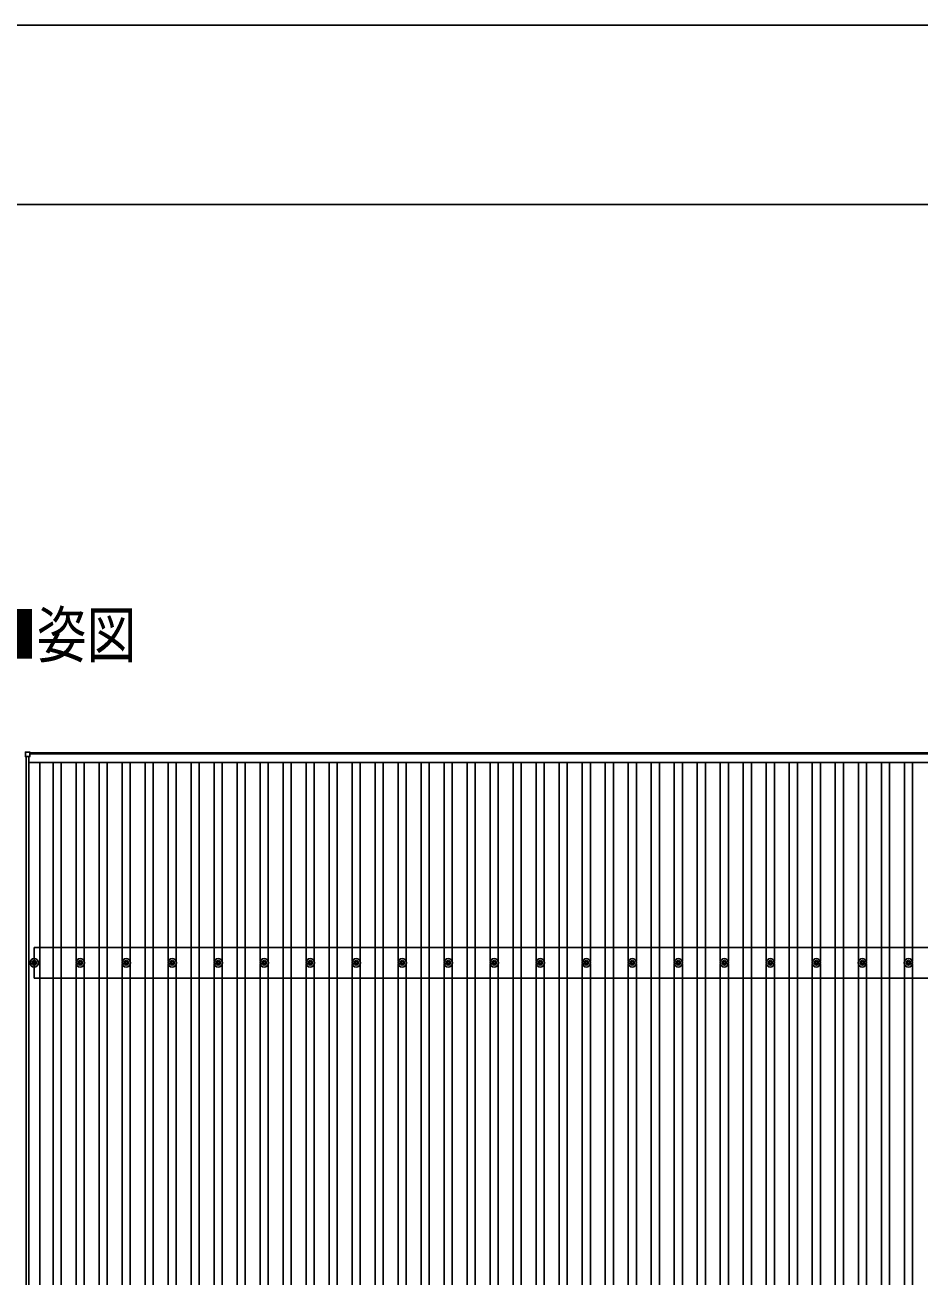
# Model space of a CAD drawing. Units: millimetres, scale not verified. Extents: x -16820 to 16820, y -11880 to 11880.
# Drawn here: x -12947 to -9057, y 6438 to 11880 of the extents above; entities that cross this region are included whole.
import ezdxf
from ezdxf.enums import TextEntityAlignment as Align

# ---------------------------------------------------------------- set-up
doc = ezdxf.new("R2010")
doc.units = ezdxf.units.MM
doc.header["$LTSCALE"] = 50
for name, color, linetype in [('0-2_USER1', 3, 'Continuous'), ('0-4_YKK_13', 4, 'Continuous'), ('0-5_YKK_A1', 4, 'Continuous'), ('0-7_YKK_ZWAK', 7, 'Continuous')]:
    doc.layers.add(name, color=color, linetype=linetype)
doc.styles.add('ＭＳ ゴシック', font='')
doc.styles.get('ＭＳ ゴシック').set_extended_font_data('MS Gothic')

msp = doc.modelspace()

# ---------------------------------------------------------------- linework, layer by layer
at = {"layer": '0-4_YKK_13'}
for p, q in [((-12945.22, 8700.59), (-12945.22, 8718.59)), ((-12944.22, 8719.59), (-12926.22, 8719.59)), ((-12925.22, 8718.59), (-12925.22, 8700.59)), ((-12926.22, 8699.59), (-12944.22, 8699.59)), ((-12916.92, 7804.89), (-12912.5, 7804.89)), ((-12916.92, 7804.89), (-12912.5, 7804.89)), ((-12916.92, 7801.39), (-12912.5, 7801.39)), ((-12916.92, 7801.39), (-12912.5, 7801.39)), ((-12908.67, 7813.14), (-12908.67, 7808.72)), ((-12908.67, 7813.14), (-12908.67, 7808.72)), ((-12908.67, 7797.56), (-12908.67, 7793.14)), ((-12908.67, 7797.56), (-12908.67, 7793.14)), ((-12905.17, 7813.14), (-12905.17, 7808.72)), ((-12905.17, 7813.14), (-12905.17, 7808.72)), ((-12905.17, 7797.56), (-12905.17, 7793.14)), ((-12905.17, 7797.56), (-12905.17, 7793.14)), ((-12901.34, 7804.89), (-12896.92, 7804.89)), ((-12901.34, 7804.89), (-12896.92, 7804.89)), ((-12901.34, 7801.39), (-12896.92, 7801.39)), ((-12901.34, 7801.39), (-12896.92, 7801.39)), ((-12716.92, 7804.89), (-12712.5, 7804.89)), ((-12716.92, 7801.39), (-12712.5, 7801.39)), ((-12708.67, 7813.14), (-12708.67, 7808.72)), ((-12708.67, 7797.56), (-12708.67, 7793.14)), ((-12705.17, 7813.14), (-12705.17, 7808.72)), ((-12705.17, 7797.56), (-12705.17, 7793.14)), ((-12701.34, 7804.89), (-12696.92, 7804.89)), ((-12701.34, 7801.39), (-12696.92, 7801.39)), ((-12516.92, 7804.89), (-12512.51, 7804.89)), ((-12516.92, 7801.39), (-12512.51, 7801.39)), ((-12508.67, 7813.14), (-12508.67, 7808.72)), ((-12508.67, 7797.56), (-12508.67, 7793.14)), ((-12505.17, 7813.14), (-12505.17, 7808.72)), ((-12505.17, 7797.56), (-12505.17, 7793.14)), ((-12501.34, 7804.89), (-12496.93, 7804.89)), ((-12501.34, 7801.39), (-12496.93, 7801.39)), ((-12316.92, 7804.89), (-12312.51, 7804.89)), ((-12316.92, 7801.39), (-12312.51, 7801.39)), ((-12308.67, 7813.14), (-12308.67, 7808.72)), ((-12308.67, 7797.56), (-12308.67, 7793.14)), ((-12305.17, 7813.14), (-12305.17, 7808.72)), ((-12305.17, 7797.56), (-12305.17, 7793.14)), ((-12301.34, 7804.89), (-12296.93, 7804.89)), ((-12301.34, 7801.39), (-12296.93, 7801.39)), ((-12116.92, 7804.89), (-12112.51, 7804.89)), ((-12116.92, 7801.39), (-12112.51, 7801.39)), ((-12108.67, 7813.14), (-12108.67, 7808.72)), ((-12108.67, 7797.56), (-12108.67, 7793.14)), ((-12105.17, 7813.14), (-12105.17, 7808.72)), ((-12105.17, 7797.56), (-12105.17, 7793.14)), ((-12101.34, 7804.89), (-12096.93, 7804.89)), ((-12101.34, 7801.39), (-12096.93, 7801.39)), ((-11916.92, 7804.89), (-11912.51, 7804.89)), ((-11916.92, 7801.39), (-11912.51, 7801.39)), ((-11908.67, 7813.14), (-11908.67, 7808.72)), ((-11908.67, 7797.56), (-11908.67, 7793.14)), ((-11905.17, 7813.14), (-11905.17, 7808.72)), ((-11905.17, 7797.56), (-11905.17, 7793.14)), ((-11901.34, 7804.89), (-11896.93, 7804.89)), ((-11901.34, 7801.39), (-11896.93, 7801.39)), ((-11716.92, 7804.89), (-11712.51, 7804.89)), ((-11716.92, 7801.39), (-11712.51, 7801.39)), ((-11708.67, 7813.14), (-11708.67, 7808.72)), ((-11708.67, 7797.56), (-11708.67, 7793.14)), ((-11705.17, 7813.14), (-11705.17, 7808.72)), ((-11705.17, 7797.56), (-11705.17, 7793.14)), ((-11701.34, 7804.89), (-11696.93, 7804.89)), ((-11701.34, 7801.39), (-11696.93, 7801.39)), ((-11516.92, 7804.89), (-11512.51, 7804.89)), ((-11516.92, 7801.39), (-11512.51, 7801.39)), ((-11508.67, 7813.14), (-11508.67, 7808.72)), ((-11508.67, 7797.56), (-11508.67, 7793.14)), ((-11505.17, 7813.14), (-11505.17, 7808.72)), ((-11505.17, 7797.56), (-11505.17, 7793.14)), ((-11501.34, 7804.89), (-11496.93, 7804.89)), ((-11501.34, 7801.39), (-11496.93, 7801.39)), ((-11316.92, 7804.89), (-11312.51, 7804.89)), ((-11316.92, 7801.39), (-11312.51, 7801.39)), ((-11308.67, 7813.14), (-11308.67, 7808.72)), ((-11308.67, 7797.56), (-11308.67, 7793.14)), ((-11305.17, 7813.14), (-11305.17, 7808.72)), ((-11305.17, 7797.56), (-11305.17, 7793.14)), ((-11301.34, 7804.89), (-11296.93, 7804.89)), ((-11301.34, 7801.39), (-11296.93, 7801.39)), ((-11116.92, 7804.89), (-11112.51, 7804.89)), ((-11116.92, 7801.39), (-11112.51, 7801.39)), ((-11108.67, 7813.14), (-11108.67, 7808.72)), ((-11108.67, 7797.56), (-11108.67, 7793.14)), ((-11105.17, 7813.14), (-11105.17, 7808.72)), ((-11105.17, 7797.56), (-11105.17, 7793.14)), ((-11101.34, 7804.89), (-11096.93, 7804.89)), ((-11101.34, 7801.39), (-11096.93, 7801.39)), ((-10916.92, 7804.89), (-10912.51, 7804.89)), ((-10916.92, 7801.39), (-10912.51, 7801.39)), ((-10908.67, 7813.14), (-10908.67, 7808.72)), ((-10908.67, 7797.56), (-10908.67, 7793.14)), ((-10905.17, 7813.14), (-10905.17, 7808.72)), ((-10905.17, 7797.56), (-10905.17, 7793.14)), ((-10901.34, 7804.89), (-10896.93, 7804.89)), ((-10901.34, 7801.39), (-10896.93, 7801.39)), ((-10716.92, 7804.89), (-10712.51, 7804.89)), ((-10716.92, 7801.39), (-10712.51, 7801.39)), ((-10708.67, 7813.14), (-10708.67, 7808.72)), ((-10708.67, 7797.56), (-10708.67, 7793.14)), ((-10705.17, 7813.14), (-10705.17, 7808.72)), ((-10705.17, 7797.56), (-10705.17, 7793.14)), ((-10701.34, 7804.89), (-10696.93, 7804.89)), ((-10701.34, 7801.39), (-10696.93, 7801.39)), ((-10516.92, 7804.89), (-10512.51, 7804.89)), ((-10516.92, 7801.39), (-10512.51, 7801.39)), ((-10508.67, 7813.14), (-10508.67, 7808.72)), ((-10508.67, 7797.56), (-10508.67, 7793.14)), ((-10505.17, 7813.14), (-10505.17, 7808.72)), ((-10505.17, 7797.56), (-10505.17, 7793.14)), ((-10501.34, 7804.89), (-10496.93, 7804.89)), ((-10501.34, 7801.39), (-10496.93, 7801.39)), ((-10316.92, 7804.89), (-10312.51, 7804.89)), ((-10316.92, 7801.39), (-10312.51, 7801.39)), ((-10308.67, 7813.14), (-10308.67, 7808.72)), ((-10308.67, 7797.56), (-10308.67, 7793.14)), ((-10305.17, 7813.14), (-10305.17, 7808.72)), ((-10305.17, 7797.56), (-10305.17, 7793.14)), ((-10301.34, 7804.89), (-10296.93, 7804.89)), ((-10301.34, 7801.39), (-10296.93, 7801.39)), ((-10116.92, 7804.89), (-10112.51, 7804.89)), ((-10116.92, 7801.39), (-10112.51, 7801.39)), ((-10108.67, 7813.14), (-10108.67, 7808.72)), ((-10108.67, 7797.56), (-10108.67, 7793.14)), ((-10105.17, 7813.14), (-10105.17, 7808.72)), ((-10105.17, 7797.56), (-10105.17, 7793.14)), ((-10101.34, 7804.89), (-10096.93, 7804.89)), ((-10101.34, 7801.39), (-10096.93, 7801.39)), ((-9916.92, 7804.89), (-9912.51, 7804.89)), ((-9916.92, 7801.39), (-9912.51, 7801.39)), ((-9908.67, 7813.14), (-9908.67, 7808.72)), ((-9908.67, 7797.56), (-9908.67, 7793.14)), ((-9905.17, 7813.14), (-9905.17, 7808.72)), ((-9905.17, 7797.56), (-9905.17, 7793.14)), ((-9901.34, 7804.89), (-9896.93, 7804.89)), ((-9901.34, 7801.39), (-9896.93, 7801.39)), ((-9716.92, 7804.89), (-9712.51, 7804.89)), ((-9716.92, 7801.39), (-9712.51, 7801.39)), ((-9708.67, 7813.14), (-9708.67, 7808.72)), ((-9708.67, 7797.56), (-9708.67, 7793.14)), ((-9705.17, 7813.14), (-9705.17, 7808.72)), ((-9705.17, 7797.56), (-9705.17, 7793.14)), ((-9701.34, 7804.89), (-9696.93, 7804.89)), ((-9701.34, 7801.39), (-9696.93, 7801.39)), ((-9516.92, 7804.89), (-9512.51, 7804.89)), ((-9516.92, 7801.39), (-9512.51, 7801.39)), ((-9508.67, 7813.14), (-9508.67, 7808.72)), ((-9508.67, 7797.56), (-9508.67, 7793.14)), ((-9505.17, 7813.14), (-9505.17, 7808.72)), ((-9505.17, 7797.56), (-9505.17, 7793.14)), ((-9501.34, 7804.89), (-9496.93, 7804.89)), ((-9501.34, 7801.39), (-9496.93, 7801.39)), ((-9316.92, 7804.89), (-9312.51, 7804.89)), ((-9316.92, 7801.39), (-9312.51, 7801.39)), ((-9308.67, 7813.14), (-9308.67, 7808.72)), ((-9308.67, 7797.56), (-9308.67, 7793.14)), ((-9305.17, 7813.14), (-9305.17, 7808.72)), ((-9305.17, 7797.56), (-9305.17, 7793.14)), ((-9301.34, 7804.89), (-9296.93, 7804.89)), ((-9301.34, 7801.39), (-9296.93, 7801.39)), ((-9116.92, 7804.89), (-9112.51, 7804.89)), ((-9116.92, 7801.39), (-9112.51, 7801.39)), ((-9108.67, 7813.14), (-9108.67, 7808.72)), ((-9108.67, 7797.56), (-9108.67, 7793.14)), ((-9105.17, 7813.14), (-9105.17, 7808.72)), ((-9105.17, 7797.56), (-9105.17, 7793.14)), ((-9101.34, 7804.89), (-9096.93, 7804.89)), ((-9101.34, 7801.39), (-9096.93, 7801.39))]:
    msp.add_line(p, q, dxfattribs=at)
for centre, radius in [((-12906.92, 7803.14), 18.25), ((-12906.92, 7803.14), 18.25), ((-12906.92, 7803.14), 10.15), ((-12906.92, 7803.14), 10.15), ((-12906.92, 7803.14), 5.85), ((-12906.92, 7803.14), 5.85), ((-12906.92, 7803.14), 5.25), ((-12906.92, 7803.14), 5.25), ((-12706.92, 7803.14), 18.25), ((-12706.92, 7803.14), 10.15), ((-12706.92, 7803.14), 5.85), ((-12706.92, 7803.14), 5.25), ((-12506.92, 7803.14), 18.25), ((-12506.92, 7803.14), 10.15), ((-12506.92, 7803.14), 5.85), ((-12506.92, 7803.14), 5.25), ((-12306.92, 7803.14), 18.25), ((-12306.92, 7803.14), 10.15), ((-12306.92, 7803.14), 5.85), ((-12306.92, 7803.14), 5.25), ((-12106.92, 7803.14), 18.25), ((-12106.92, 7803.14), 10.15), ((-12106.92, 7803.14), 5.85), ((-12106.92, 7803.14), 5.25), ((-11906.92, 7803.14), 18.25), ((-11906.92, 7803.14), 10.15), ((-11906.92, 7803.14), 5.85), ((-11906.92, 7803.14), 5.25), ((-11706.92, 7803.14), 18.25), ((-11706.92, 7803.14), 10.15), ((-11706.92, 7803.14), 5.85), ((-11706.92, 7803.14), 5.25), ((-11506.92, 7803.14), 18.25), ((-11506.92, 7803.14), 10.15), ((-11506.92, 7803.14), 5.85), ((-11506.92, 7803.14), 5.25), ((-11306.92, 7803.14), 18.25), ((-11306.92, 7803.14), 10.15), ((-11306.92, 7803.14), 5.85), ((-11306.92, 7803.14), 5.25), ((-11106.92, 7803.14), 18.25), ((-11106.92, 7803.14), 10.15), ((-11106.92, 7803.14), 5.85), ((-11106.92, 7803.14), 5.25), ((-10906.92, 7803.14), 18.25), ((-10906.92, 7803.14), 10.15), ((-10906.92, 7803.14), 5.85), ((-10906.92, 7803.14), 5.25), ((-10706.92, 7803.14), 18.25), ((-10706.92, 7803.14), 10.15), ((-10706.92, 7803.14), 5.85), ((-10706.92, 7803.14), 5.25), ((-10506.92, 7803.14), 18.25), ((-10506.92, 7803.14), 10.15), ((-10506.92, 7803.14), 5.85), ((-10506.92, 7803.14), 5.25), ((-10306.92, 7803.14), 18.25), ((-10306.92, 7803.14), 10.15), ((-10306.92, 7803.14), 5.85), ((-10306.92, 7803.14), 5.25), ((-10106.92, 7803.14), 18.25), ((-10106.92, 7803.14), 10.15), ((-10106.92, 7803.14), 5.85), ((-10106.92, 7803.14), 5.25), ((-9906.92, 7803.14), 18.25), ((-9906.92, 7803.14), 10.15), ((-9906.92, 7803.14), 5.85), ((-9906.92, 7803.14), 5.25), ((-9706.92, 7803.14), 18.25), ((-9706.92, 7803.14), 10.15), ((-9706.92, 7803.14), 5.85), ((-9706.92, 7803.14), 5.25), ((-9506.92, 7803.14), 18.25), ((-9506.92, 7803.14), 10.15), ((-9506.92, 7803.14), 5.85), ((-9506.92, 7803.14), 5.25), ((-9306.92, 7803.14), 18.25), ((-9306.92, 7803.14), 10.15), ((-9306.92, 7803.14), 5.85), ((-9306.92, 7803.14), 5.25), ((-9106.92, 7803.14), 18.25), ((-9106.92, 7803.14), 10.15), ((-9106.92, 7803.14), 5.85), ((-9106.92, 7803.14), 5.25)]:
    msp.add_circle(centre, radius, dxfattribs=at)
for centre, start, end in [((-12944.22, 8718.59), 90, 180), ((-12926.22, 8718.59), 0, 90), ((-12944.22, 8700.59), 180, 270), ((-12926.22, 8700.59), 270, 0)]:
    msp.add_arc(centre, 1, start, end, dxfattribs=at)
at = {"layer": '0-5_YKK_A1'}
for p, q in [((-12925.22, 8716.29), (-7516.92, 8716.29)), ((-7531.92, 8711.5), (-12925.22, 8711.5)), ((-12941.92, 3301.15), (-12941.92, 8699.57)), ((-12929.92, 3301.15), (-12929.92, 8699.57)), ((-12929.92, 8673.5), (-7531.92, 8673.5)), ((-12881.92, 3332.43), (-12881.92, 8673.48)), ((-12824.42, 3332.43), (-12824.42, 8673.5)), ((-12789.42, 3332.43), (-12789.42, 8673.5)), ((-12724.42, 7808.32), (-12724.42, 8673.5)), ((-12689.42, 7808.32), (-12689.42, 8673.5)), ((-12624.42, 3332.43), (-12624.42, 8673.5)), ((-12589.42, 3332.43), (-12589.42, 8673.5)), ((-12524.42, 7808.33), (-12524.42, 8673.5)), ((-12489.42, 7808.31), (-12489.42, 8673.5)), ((-12424.42, 3332.43), (-12424.42, 8673.5)), ((-12389.42, 3332.43), (-12389.42, 8673.5)), ((-12324.42, 7808.33), (-12324.42, 8673.5)), ((-12289.42, 7808.31), (-12289.42, 8673.5)), ((-12224.42, 3332.43), (-12224.42, 8673.5)), ((-12189.42, 3332.43), (-12189.42, 8673.5)), ((-12124.42, 7808.33), (-12124.42, 8673.5)), ((-12089.42, 7808.31), (-12089.42, 8673.5)), ((-12024.42, 3332.43), (-12024.42, 8673.5)), ((-11989.42, 3332.43), (-11989.42, 8673.5)), ((-11924.42, 7808.33), (-11924.42, 8673.5)), ((-11889.42, 7808.31), (-11889.42, 8673.5)), ((-11824.42, 3332.43), (-11824.42, 8673.5)), ((-11789.42, 3332.43), (-11789.42, 8673.5)), ((-11724.42, 7808.33), (-11724.42, 8673.5)), ((-11689.42, 7808.31), (-11689.42, 8673.5)), ((-11624.42, 3332.43), (-11624.42, 8673.5)), ((-11589.42, 3332.43), (-11589.42, 8673.5)), ((-11524.42, 7808.33), (-11524.42, 8673.5)), ((-11489.42, 7808.31), (-11489.42, 8673.5)), ((-11424.42, 3332.43), (-11424.42, 8673.5)), ((-11389.42, 3332.43), (-11389.42, 8673.5)), ((-11324.42, 7808.33), (-11324.42, 8673.5)), ((-11289.42, 7808.31), (-11289.42, 8673.5)), ((-11224.42, 3332.43), (-11224.42, 8673.5)), ((-11189.42, 3332.43), (-11189.42, 8673.5)), ((-11124.42, 7808.33), (-11124.42, 8673.5)), ((-11089.42, 7808.31), (-11089.42, 8673.5)), ((-11024.42, 3332.43), (-11024.42, 8673.5)), ((-10989.42, 3332.43), (-10989.42, 8673.5)), ((-10924.42, 7808.33), (-10924.42, 8673.5)), ((-10889.42, 7808.31), (-10889.42, 8673.5)), ((-10824.42, 3332.43), (-10824.42, 8673.5)), ((-10789.42, 3332.43), (-10789.42, 8673.5)), ((-10724.42, 7808.33), (-10724.42, 8673.5)), ((-10689.42, 7808.31), (-10689.42, 8673.5)), ((-10624.42, 3332.43), (-10624.42, 8673.5)), ((-10589.42, 3332.43), (-10589.42, 8673.5)), ((-10524.42, 7808.33), (-10524.42, 8673.5)), ((-10489.42, 7808.31), (-10489.42, 8673.5)), ((-10424.42, 3332.43), (-10424.42, 8673.5)), ((-10389.42, 3332.43), (-10389.42, 8673.5)), ((-10324.42, 7808.33), (-10324.42, 8673.5)), ((-10289.42, 7808.31), (-10289.42, 8673.5)), ((-10224.42, 3332.43), (-10224.42, 8673.5)), ((-10189.42, 3332.43), (-10189.42, 8673.5)), ((-10124.42, 7808.33), (-10124.42, 8673.5)), ((-10089.42, 7808.31), (-10089.42, 8673.5)), ((-10024.42, 3332.43), (-10024.42, 8673.5)), ((-9989.42, 3332.43), (-9989.42, 8673.5)), ((-9924.42, 7808.33), (-9924.42, 8673.5)), ((-9889.42, 7808.31), (-9889.42, 8673.5)), ((-9824.42, 3332.43), (-9824.42, 8673.5)), ((-9789.42, 3332.43), (-9789.42, 8673.5)), ((-9724.42, 7808.33), (-9724.42, 8673.5)), ((-9689.42, 7808.31), (-9689.42, 8673.5)), ((-9624.42, 3332.43), (-9624.42, 8673.5)), ((-9589.42, 3332.43), (-9589.42, 8673.5)), ((-9524.42, 7808.33), (-9524.42, 8673.5)), ((-9489.42, 7808.31), (-9489.42, 8673.5)), ((-9424.42, 3332.43), (-9424.42, 8673.5)), ((-9389.42, 3332.43), (-9389.42, 8673.5)), ((-9324.42, 7808.33), (-9324.42, 8673.5)), ((-9289.42, 7808.31), (-9289.42, 8673.5)), ((-9224.42, 3332.43), (-9224.42, 8673.5)), ((-9189.42, 3332.43), (-9189.42, 8673.5)), ((-9124.42, 7808.33), (-9124.42, 8673.5)), ((-9089.42, 7808.31), (-9089.42, 8673.5)), ((-5706.5, 7870.14), (-12906.92, 7870.14)), ((-12906.92, 7736.14), (-12906.92, 7870.14)), ((-12724.42, 6008.32), (-12724.42, 7797.96)), ((-12689.42, 6008.32), (-12689.42, 7797.96)), ((-12524.42, 6008.32), (-12524.42, 7797.96)), ((-12489.42, 6008.32), (-12489.42, 7797.96)), ((-12324.42, 6008.32), (-12324.42, 7797.96)), ((-12289.42, 6008.32), (-12289.42, 7797.96)), ((-12124.42, 6008.32), (-12124.42, 7797.96)), ((-12089.42, 6008.32), (-12089.42, 7797.96)), ((-11924.42, 6008.32), (-11924.42, 7797.96)), ((-11889.42, 6008.32), (-11889.42, 7797.96)), ((-11724.42, 6008.32), (-11724.42, 7797.96)), ((-11689.42, 6008.32), (-11689.42, 7797.96)), ((-11524.42, 6008.32), (-11524.42, 7797.96)), ((-11489.42, 6008.32), (-11489.42, 7797.96)), ((-11324.42, 6008.32), (-11324.42, 7797.96)), ((-11289.42, 6008.32), (-11289.42, 7797.96)), ((-11124.42, 6008.32), (-11124.42, 7797.96)), ((-11089.42, 6008.32), (-11089.42, 7797.96)), ((-10924.42, 6008.32), (-10924.42, 7797.96)), ((-10889.42, 6008.32), (-10889.42, 7797.96)), ((-10724.42, 6008.32), (-10724.42, 7797.96)), ((-10689.42, 6008.32), (-10689.42, 7797.96)), ((-10524.42, 6008.32), (-10524.42, 7797.96)), ((-10489.42, 6008.32), (-10489.42, 7797.96)), ((-10324.42, 6008.32), (-10324.42, 7797.96)), ((-10289.42, 6008.32), (-10289.42, 7797.96)), ((-10124.42, 6008.32), (-10124.42, 7797.96)), ((-10089.42, 6008.32), (-10089.42, 7797.96)), ((-9924.42, 6008.32), (-9924.42, 7797.96)), ((-9889.42, 6008.32), (-9889.42, 7797.96)), ((-9724.42, 6008.32), (-9724.42, 7797.96)), ((-9689.42, 6008.32), (-9689.42, 7797.96)), ((-9524.42, 6008.32), (-9524.42, 7797.96)), ((-9489.42, 6008.32), (-9489.42, 7797.96)), ((-9324.42, 6008.32), (-9324.42, 7797.96)), ((-9289.42, 6008.32), (-9289.42, 7797.96)), ((-9124.42, 6008.32), (-9124.42, 7797.96)), ((-9089.42, 6008.32), (-9089.42, 7797.96)), ((-5706.5, 7736.14), (-12906.92, 7736.14))]:
    msp.add_line(p, q, dxfattribs=at)
at = {"layer": '0-7_YKK_ZWAK'}
msp.add_line((15580.08, 11100), (-15619.92, 11100), dxfattribs=at)
msp.add_lwpolyline([(-16820, -11880), (16820, -11880), (16820, 11880), (-16820, 11880)], close=True, dxfattribs=at)

# ---------------------------------------------------------------- texts
at = {"layer": '0-2_USER1', "style": 'ＭＳ ゴシック', "width": 0.8}
msp.add_text('■姿図', height=197.9, dxfattribs=at).set_placement((-13111.26, 9071.23), align=Align.BOTTOM_LEFT)

doc.saveas('drawing.dxf')
